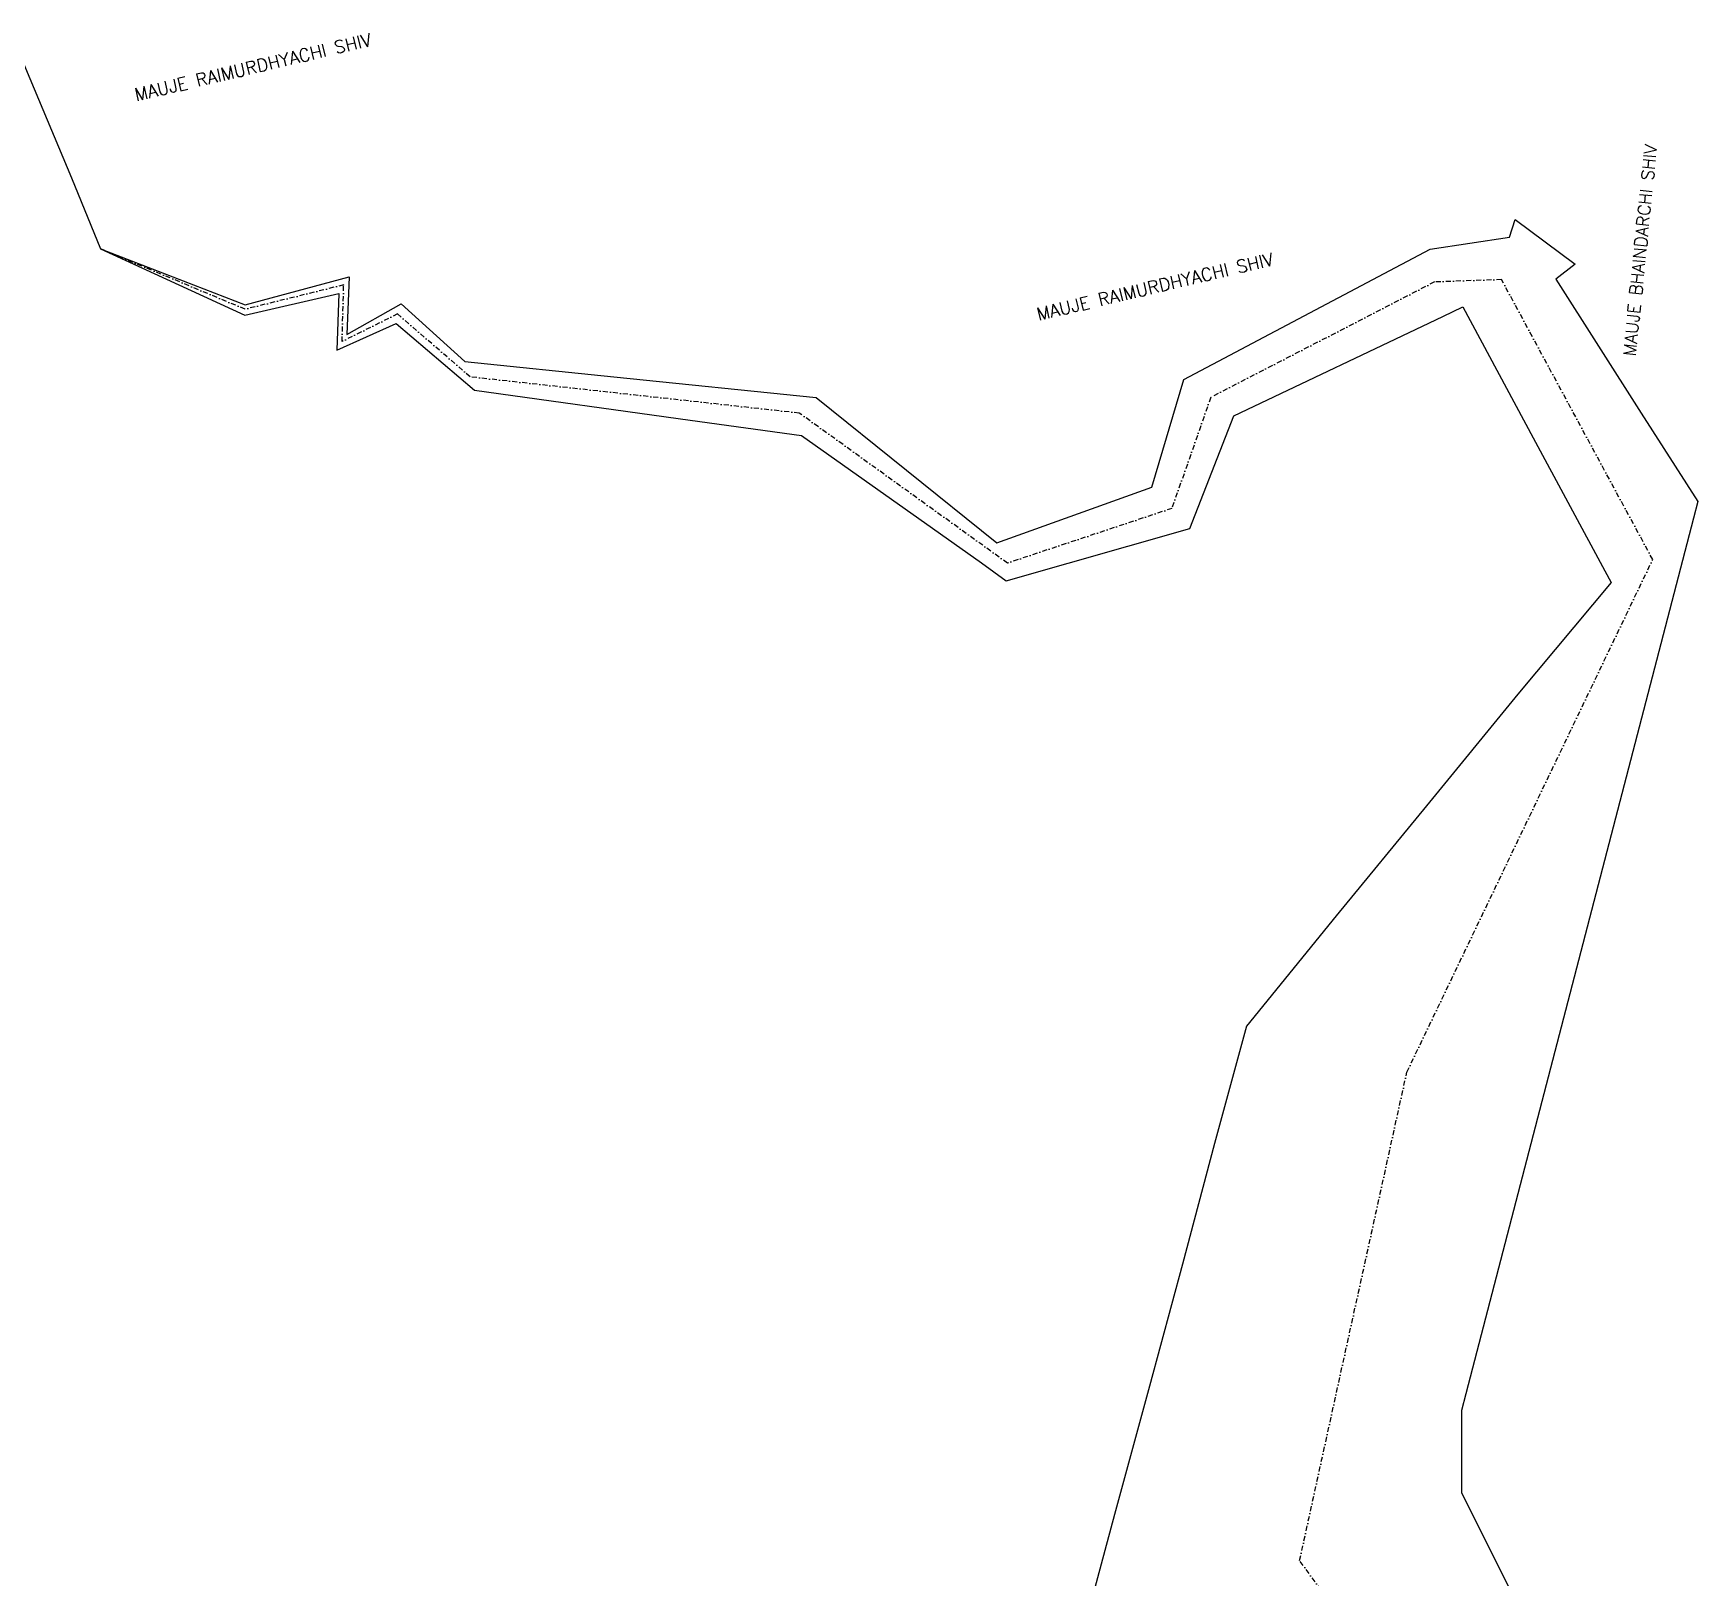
# Model space of a CAD drawing. Header units: metres. Extents: x 266596 to 272949, y 2129243 to 2134468.
# Drawn here: x 271281 to 272940, y 2130882 to 2132422 of the extents above; entities that cross this region are included whole.
import ezdxf

# ---------------------------------------------------------------- set-up
doc = ezdxf.new("R2010")
doc.units = ezdxf.units.M
doc.linetypes.add('DASHDOT', pattern=[1, 0.5, -0.25, 0, -0.25])
for name, color, linetype in [('POLY_WATER', 4, 'Continuous'), ('TEXT_MAPOUT', 7, 'Continuous'), ('V_BOUND_LINE', 7, 'Continuous'), ('V_BOUND_STREAM_LINE', 7, 'DASHDOT')]:
    doc.layers.add(name, color=color, linetype=linetype)
doc.styles.get("Standard").update_dxf_attribs({"font": 'simplex.shx'})

msp = doc.modelspace()

# ---------------------------------------------------------------- linework, layer by layer
at = {"layer": 'POLY_WATER'}
for p, q in [((272752.5, 2132218.3), (272758.2, 2132236)), ((272758.2, 2132236), (272818, 2132191.4)), ((272673.4, 2132206.4), (272752.5, 2132218.3)), ((271348.3, 2132206.8), (271492, 2132140.7)), ((271348.3, 2132206.8), (271492.4, 2132151.1)), ((272427.8, 2132076.4), (272673.4, 2132206.4)), ((272818, 2132191.4), (272798.5, 2132176.5)), ((271492.4, 2132151.1), (271596.2, 2132179)), ((271596.2, 2132179), (271593.9, 2132121.4)), ((272798.5, 2132176.5), (272883.7, 2132043)), ((271492, 2132140.7), (271585.9, 2132162.4)), ((271585.9, 2132162.4), (271583.8, 2132105.7)), ((271593.9, 2132121.4), (271647.8, 2132152)), ((271647.8, 2132152), (271711.5, 2132094.6)), ((272477.7, 2132040.4), (272686.2, 2132139.4)), ((272686.2, 2132139.4), (272706.1, 2132148.9)), ((272706.1, 2132148.9), (272776.2, 2132018.2)), ((271583.8, 2132105.7), (271643, 2132132.3)), ((271643, 2132132.3), (271721, 2132065.8)), ((271711.5, 2132094.6), (271859.9, 2132079.3)), ((271859.9, 2132079.3), (272061.4, 2132058.7)), ((272396.1, 2131969.3), (272427.8, 2132076.4)), ((271721, 2132065.8), (271936, 2132036.1)), ((272061.4, 2132058.7), (272241.4, 2131913.8)), ((271936, 2132036.1), (272046.8, 2132020.8)), ((272433.8, 2131927.8), (272477.7, 2132040.4)), ((272883.7, 2132043), (272940.1, 2131955)), ((272046.8, 2132020.8), (272226.3, 2131893.8)), ((272776.2, 2132018.2), (272847.4, 2131885.8)), ((272241.4, 2131913.8), (272396.1, 2131969.3)), ((272940.1, 2131955), (272704.8, 2131048.6)), ((272250.7, 2131875.8), (272433.8, 2131927.8)), ((272226.3, 2131893.8), (272250.7, 2131875.8)), ((272853.8, 2131874.1), (272760.9, 2131762.8)), ((272847.4, 2131885.8), (272853.8, 2131874.1)), ((272760.9, 2131762.8), (272669.9, 2131651.3)), ((272669.9, 2131651.3), (272579.9, 2131541.8)), ((272579.9, 2131541.8), (272490.4, 2131431.8)), ((272490.4, 2131431.8), (272458.6, 2131314.6)), ((272458.6, 2131314.6), (272426.6, 2131194.4)), ((272426.6, 2131194.4), (272393.6, 2131072.6)), ((272393.6, 2131072.6), (272358.7, 2130944.8)), ((272704.8, 2131048.6), (272704.5, 2130966.6)), ((272704.5, 2130966.6), (272752.3, 2130871.5)), ((272358.7, 2130944.8), (272325.7, 2130822.2))]:
    msp.add_line(p, q, dxfattribs=at)
at = {"layer": 'V_BOUND_LINE'}
for p, q in [((271267.6, 2132401.2), (271282.3, 2132366.2)), ((271282.3, 2132366.2), (271319.4, 2132277.5)), ((271319.4, 2132277.5), (271348.3, 2132206.8))]:
    msp.add_line(p, q, dxfattribs=at)
at = {"layer": 'V_BOUND_STREAM_LINE', "ltscale": 10}
for p, q in [((271492.4, 2132146.6), (271348.3, 2132206.8)), ((271590.6, 2132170.9), (271492.4, 2132146.6)), ((271589, 2132114.4), (271590.6, 2132170.9)), ((272677.7, 2132173.8), (272454.8, 2132058.8)), ((272744.5, 2132176.2), (272677.7, 2132173.8)), ((272895.2, 2131897), (272744.5, 2132176.2)), ((271644.4, 2132142), (271589, 2132114.4)), ((271716.6, 2132079.1), (271644.4, 2132142)), ((272044.6, 2132043.1), (271716.6, 2132079.1)), ((272454.8, 2132058.8), (272416, 2131948)), ((272252.1, 2131893.5), (272044.6, 2132043.1)), ((272416, 2131948), (272252.1, 2131893.5)), ((272650.2, 2131385.9), (272895.2, 2131897)), ((272543.3, 2130898.9), (272650.2, 2131385.9)), ((272742.8, 2130624.4), (272543.3, 2130898.9))]:
    msp.add_line(p, q, dxfattribs=at)

# ---------------------------------------------------------------- texts
at = {"layer": 'TEXT_MAPOUT'}
for s, height, rotation, p in [('MAUJE RAIMURDHYACHI SHIV', 12.727, 13.2814, (271383.8, 2132354)), ('MAUJE BHAINDARCHI SHIV', 12.338, 84.1988, (272878.1, 2132099.4)), ('MAUJE RAIMURDHYACHI SHIV', 12.727, 13.2814, (272282.9, 2132135.2))]:
    msp.add_text(s, height=height, rotation=rotation, dxfattribs=at).set_placement(p)

doc.saveas('drawing.dxf')
